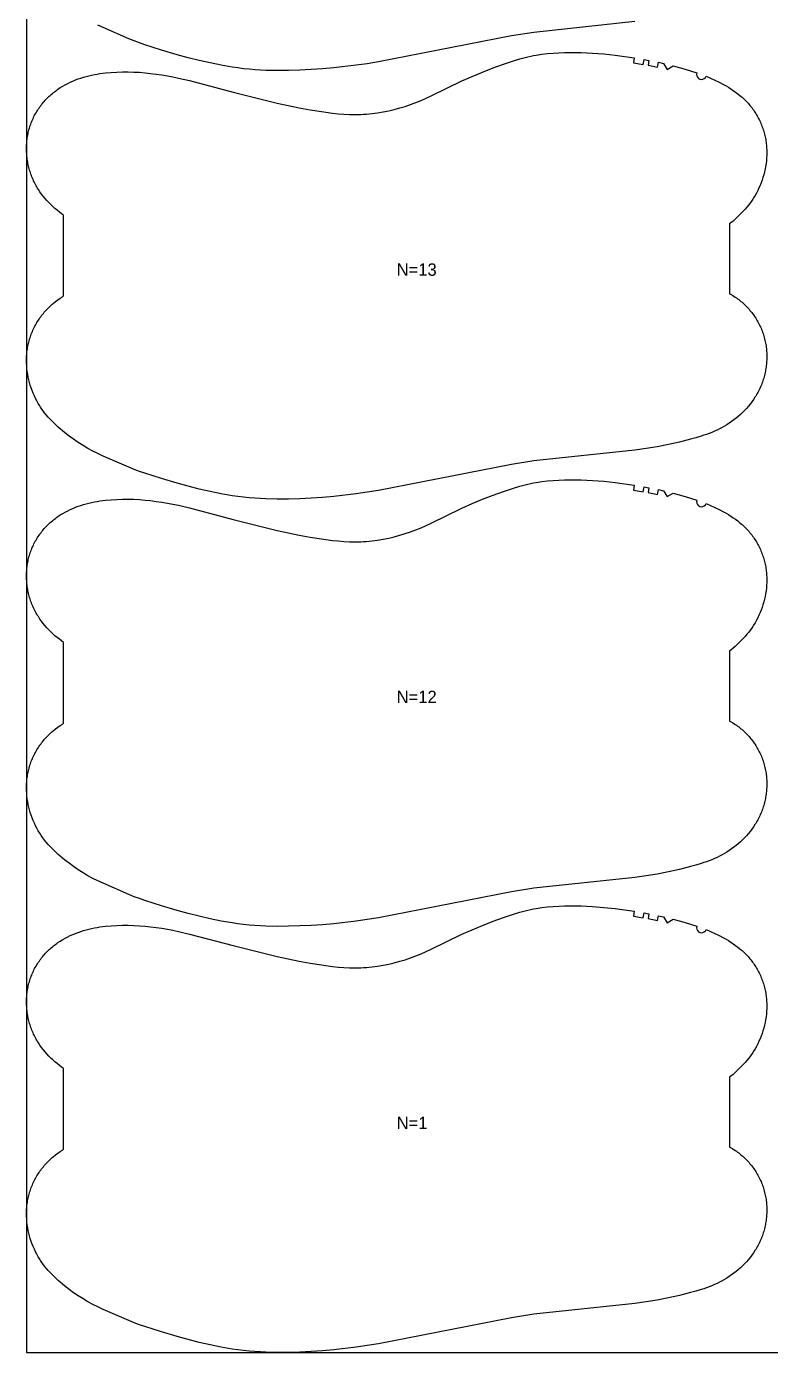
# Model space of a CAD drawing. Header units: inches. Extents: x 0 to 1808, y 0 to 1046.
# Drawn here: x 0 to 300, y 0 to 535 of the extents above; entities that cross this region are included whole.
import ezdxf

# ---------------------------------------------------------------- set-up
doc = ezdxf.new("R2010")
doc.units = ezdxf.units.IN

msp = doc.modelspace()

# ---------------------------------------------------------------- linework, layer by layer
at = {"layer": '1'}
for points in [[(0, 0), (1808.4805, 0), (1808.4805, 1046.3328), (0, 1046.3328), (0, 0)], [(245.4243, 522.6344), (245.1166, 520.6584), (249.0256, 520.0128), (249.3708, 521.9828), (251.339, 521.6268), (250.9718, 519.6608), (254.8432, 518.8873), (255.2612, 520.8431), (257.214, 520.411), (258.6865, 518.008), (261.0998, 519.4638), (265.9043, 518.0817), (270.6807, 516.6055), (270.5638, 515.9956), (270.6396, 515.3793), (270.9007, 514.816), (271.3221, 514.3599), (271.8631, 514.0551), (272.4715, 513.9309), (273.0887, 513.9994), (273.6551, 514.2539), (274.1161, 514.6698), (274.4273, 515.2071), (276.2238, 514.4574), (277.9987, 513.6579), (279.7493, 512.8053), (281.4726, 511.8961), (282.4679, 511.3359), (283.4508, 510.7538), (284.4189, 510.1482), (285.3701, 509.5178), (286.3023, 508.8611), (287.2131, 508.1766), (288.1005, 507.4629), (288.5347, 507.0946), (288.9622, 506.7185), (289.3827, 506.3345), (289.7961, 505.9425), (290.2022, 505.5429), (290.6009, 505.1356), (290.992, 504.7209), (291.3753, 504.299), (291.7507, 503.8698), (292.1181, 503.4337), (292.4773, 502.9907), (292.828, 502.5411), (293.1703, 502.0848), (293.5039, 501.6222), (293.8286, 501.1533), (294.1443, 500.6782), (294.4509, 500.1973), (294.7482, 499.7104), (295.036, 499.2179), (295.3143, 498.72), (295.5829, 498.2167), (295.8418, 497.7084), (296.0908, 497.1952), (296.3299, 496.6772), (296.5589, 496.1549), (296.7777, 495.6282), (296.9863, 495.0974), (297.1846, 494.5627), (297.3724, 494.0244), (297.5497, 493.4825), (297.7163, 492.9374), (297.8721, 492.3891), (298.0172, 491.8379), (298.1512, 491.2841), (298.2743, 490.7277), (298.3864, 490.1691), (298.4876, 489.6083), (298.578, 489.0457), (298.6576, 488.4814), (298.7266, 487.9156), (298.785, 487.3485), (298.8328, 486.7803), (298.8703, 486.2113), (298.8973, 485.6417), (298.914, 485.0716), (298.9205, 484.5012), (298.9169, 483.9308), (298.9032, 483.3606), (298.8459, 482.2215), (298.7491, 481.0854), (298.6136, 479.9534), (298.4401, 478.8267), (298.2291, 477.7061), (297.9814, 476.5929), (297.6977, 475.4879), (297.3785, 474.3923), (297.0246, 473.3071), (296.6366, 472.2334), (296.2147, 471.1725), (295.7589, 470.126), (295.2695, 469.0952), (294.7465, 468.0817), (294.1901, 467.0868), (293.6004, 466.1121), (293.293, 465.6328), (292.9774, 465.1591), (292.3218, 464.2287), (291.6353, 463.3207), (290.9201, 462.4344), (290.1785, 461.569), (289.4125, 460.724), (288.6245, 459.8985), (287.8165, 459.0919), (286.9908, 458.3036), (286.1493, 457.5328), (285.293, 456.779), (284.4227, 456.0419), (283.9205, 455.632), (283.9205, 427.4835), (284.2941, 427.2704), (285.2656, 426.6721), (286.2157, 426.0408), (286.6823, 425.7129), (287.143, 425.3767), (287.5975, 425.0325), (288.0456, 424.68), (288.4872, 424.3194), (288.922, 423.9508), (289.3498, 423.574), (289.7704, 423.1891), (290.1836, 422.7962), (290.5892, 422.3953), (290.987, 421.9867), (291.3769, 421.5704), (291.7587, 421.1467), (292.1321, 420.7157), (292.4971, 420.2775), (292.8534, 419.8322), (293.2008, 419.3801), (293.5393, 418.9212), (293.8685, 418.4557), (294.1883, 417.9839), (294.4985, 417.5057), (294.799, 417.0214), (295.0896, 416.531), (295.37, 416.0349), (295.6402, 415.5331), (295.9001, 415.0258), (296.1495, 414.5133), (296.3885, 413.9957), (296.617, 413.4734), (296.835, 412.9466), (297.0424, 412.4155), (297.2392, 411.8802), (297.4252, 411.3412), (297.6006, 410.7985), (297.7651, 410.2525), (297.9188, 409.7033), (298.0617, 409.1511), (298.1935, 408.5963), (298.3144, 408.0391), (298.4243, 407.4796), (298.5231, 406.9181), (298.6109, 406.3548), (298.6876, 405.7899), (298.7534, 405.2236), (298.8083, 404.6562), (298.8522, 404.0878), (298.8853, 403.5186), (298.9076, 402.9488), (298.9191, 402.3787), (298.9199, 401.8084), (298.91, 401.2381), (298.8894, 400.6681), (298.8582, 400.0985), (298.8164, 399.5296), (298.7641, 398.9615), (298.7012, 398.3945), (298.6279, 397.8287), (298.5442, 397.2644), (298.45, 396.7018), (298.3455, 396.141), (298.2306, 395.5823), (298.1054, 395.0259), (297.9699, 394.4719), (297.8242, 393.9206), (297.6683, 393.3722), (297.5021, 392.8268), (297.3258, 392.2847), (297.1393, 391.7461), (296.9428, 391.2112), (296.7361, 390.6801), (296.5195, 390.1532), (296.2928, 389.6305), (296.0561, 389.1122), (295.8097, 388.5986), (295.5537, 388.0897), (295.2882, 387.5855), (295.0134, 387.0862), (294.7296, 386.5919), (294.437, 386.1026), (294.1356, 385.6186), (293.5074, 384.6664), (292.8467, 383.7361), (292.1548, 382.8285), (291.4333, 381.9444), (290.6834, 381.0845), (289.9064, 380.2496), (289.103, 379.44), (288.2744, 378.6566), (287.4214, 377.8998), (286.545, 377.1703), (285.6463, 376.4686), (284.7261, 375.7953), (283.7855, 375.151), (282.8257, 374.5355), (281.8478, 373.9488), (280.8532, 373.3906), (279.8431, 372.8608), (278.8186, 372.3593), (277.781, 371.886), (276.7316, 371.4405), (275.6715, 371.0225), (274.6019, 370.6296), (273.5241, 370.2592), (272.439, 369.9087), (270.2521, 369.257), (268.0504, 368.6532), (263.6269, 367.5348), (259.178, 366.5324), (254.7013, 365.6549), (250.1998, 364.915), (245.6786, 364.3142), (204.8569, 359.9392), (195.8486, 358.4954), (142.1232, 348.0016), (137.6176, 347.2896), (133.0992, 346.6592), (124.0376, 345.599), (119.4934, 345.2007), (114.9419, 344.8938), (110.3856, 344.6727), (105.8257, 344.5385), (101.2636, 344.5), (96.703, 344.5908), (94.4247, 344.6965), (92.149, 344.8456), (89.8766, 345.0395), (87.6087, 345.2792), (85.3461, 345.5653), (83.0891, 345.8948), (78.5932, 346.6696), (74.1225, 347.5756), (69.6751, 348.5903), (65.2494, 349.6965), (60.8476, 350.8929), (54.4728, 352.7925), (47.7788, 354.9561), (45.6261, 355.7094), (43.4894, 356.5041), (41.3713, 357.3461), (30.9124, 361.9006), (28.8486, 362.8708), (26.8122, 363.8942), (24.8113, 364.9854), (22.8477, 366.1441), (20.9219, 367.3659), (19.0341, 368.6468), (17.1856, 369.984), (15.3814, 371.3798), (14.4978, 372.1009), (13.6275, 372.8381), (12.7712, 373.5918), (11.9298, 374.3626), (11.1041, 375.151), (10.2961, 375.9575), (9.508, 376.783), (8.7421, 377.628), (8.0004, 378.4934), (7.2852, 379.3797), (6.5987, 380.2877), (5.9431, 381.2181), (5.6275, 381.6918), (5.3202, 382.1712), (4.7305, 383.1458), (4.174, 384.1407), (3.6511, 385.1542), (3.1616, 386.185), (2.7059, 387.2315), (2.2839, 388.2924), (1.8959, 389.3661), (1.542, 390.4514), (1.2229, 391.547), (0.9391, 392.6519), (0.6914, 393.7652), (0.4805, 394.8857), (0.3069, 396.0124), (0.1714, 397.1444), (0.0747, 398.2805), (0.0173, 399.4196), (0.0036, 399.9899), (0, 400.5602), (0.0065, 401.1306), (0.0233, 401.7007), (0.0503, 402.2704), (0.0877, 402.8394), (0.1356, 403.4075), (0.1939, 403.9746), (0.2629, 404.5404), (0.3426, 405.1047), (0.4329, 405.6673), (0.5341, 406.2281), (0.6462, 406.7867), (0.7693, 407.3431), (0.9034, 407.897), (1.0484, 408.4481), (1.2043, 408.9964), (1.3709, 409.5415), (1.5482, 410.0834), (1.736, 410.6217), (1.9342, 411.1564), (2.1428, 411.6872), (2.3617, 412.2139), (2.5907, 412.7363), (2.8297, 413.2542), (3.0787, 413.7674), (3.3376, 414.2757), (3.6062, 414.779), (3.8845, 415.2769), (4.1723, 415.7694), (4.4696, 416.2563), (4.7762, 416.7373), (5.092, 417.2123), (5.4167, 417.6812), (5.7503, 418.1438), (6.0925, 418.6001), (6.4433, 419.0498), (6.8024, 419.4927), (7.1698, 419.9288), (7.5452, 420.358), (7.9286, 420.78), (8.3197, 421.1946), (8.7183, 421.6019), (9.1244, 422.0016), (9.5378, 422.3935), (9.9584, 422.7776), (10.3859, 423.1537), (10.82, 423.5219), (11.7074, 424.2356), (12.6183, 424.9201), (13.5504, 425.5768), (14.5016, 426.2073), (15, 426.519), (15, 459.1845), (14.1944, 459.7363), (13.2743, 460.4096), (12.3755, 461.1113), (11.4992, 461.8408), (10.6462, 462.5976), (9.8175, 463.381), (9.0142, 464.1905), (8.2371, 465.0255), (7.4873, 465.8854), (6.7657, 466.7695), (6.0738, 467.6771), (5.4131, 468.6074), (4.785, 469.5595), (4.4836, 470.0436), (4.1909, 470.5328), (3.9071, 471.0272), (3.6324, 471.5265), (3.3669, 472.0306), (3.1108, 472.5396), (2.8644, 473.0532), (2.6278, 473.5715), (2.4011, 474.0941), (2.1844, 474.6211), (1.9778, 475.1522), (1.7812, 475.6871), (1.5948, 476.2257), (1.4185, 476.7678), (1.2523, 477.3132), (1.0963, 477.8616), (0.9506, 478.4129), (0.8151, 478.9669), (0.6899, 479.5233), (0.575, 480.082), (0.4705, 480.6428), (0.3764, 481.2054), (0.2926, 481.7697), (0.2193, 482.3355), (0.1565, 482.9025), (0.1041, 483.4706), (0.0623, 484.0395), (0.0311, 484.6091), (0.0106, 485.1791), (0.0006, 485.7494), (0.0014, 486.3197), (0.0129, 486.8898), (0.0352, 487.4596), (0.0683, 488.0288), (0.1123, 488.5972), (0.1671, 489.1646), (0.2329, 489.7309), (0.3097, 490.2958), (0.3974, 490.859), (0.4962, 491.4205), (0.6061, 491.98), (0.727, 492.5373), (0.8589, 493.0921), (1.0017, 493.6442), (1.1554, 494.1935), (1.32, 494.7395), (1.4953, 495.2822), (1.6814, 495.8212), (1.8781, 496.3564), (2.0855, 496.8876), (2.3035, 497.4144), (2.532, 497.9367), (2.771, 498.4542), (3.0205, 498.9668), (3.2803, 499.4741), (3.5505, 499.9759), (3.831, 500.472), (4.1215, 500.9623), (4.422, 501.4467), (4.7323, 501.9248), (5.0521, 502.3967), (5.3813, 502.8622), (5.7197, 503.3211), (6.0671, 503.7732), (6.4234, 504.2184), (6.7884, 504.6567), (7.1619, 505.0877), (7.5436, 505.5114), (7.9335, 505.9277), (8.3314, 506.3363), (8.737, 506.7371), (9.1502, 507.1301), (9.5708, 507.5149), (9.9986, 507.8917), (10.4334, 508.2604), (10.8749, 508.621), (11.3231, 508.9734), (11.7776, 509.3177), (12.2382, 509.6538), (12.7048, 509.9818), (13.655, 510.6131), (14.6264, 511.2114), (15.6174, 511.7767), (16.6263, 512.3088), (17.6515, 512.8077), (18.6917, 513.2739), (19.7456, 513.7081), (20.8122, 514.1108), (21.89, 514.4826), (22.978, 514.8242), (24.0749, 515.1362), (25.1794, 515.4191), (26.2905, 515.6738), (27.4073, 515.9016), (28.5293, 516.1037), (29.6556, 516.2815), (30.7857, 516.4366), (31.9189, 516.5702), (34.1916, 516.7785), (36.469, 516.9162), (38.7488, 516.986), (41.0293, 516.9895), (43.3087, 516.928), (45.5856, 516.8034), (47.8588, 516.6201), (50.1277, 516.3831), (52.3913, 516.0972), (54.6487, 515.7663), (56.8989, 515.3906), (59.1405, 514.9689), (61.3724, 514.5004), (65.8077, 513.4371), (83.4651, 508.8346), (101.1469, 504.3262), (105.6044, 503.3556), (110.0792, 502.4685), (114.5692, 501.663), (119.0732, 500.943), (123.5955, 500.3438), (125.8648, 500.1042), (128.1387, 499.9179), (130.4159, 499.7975), (131.5553, 499.7658), (132.6951, 499.7553), (133.835, 499.7672), (134.9745, 499.8014), (136.1134, 499.8576), (137.2512, 499.9355), (138.3875, 500.0348), (139.5217, 500.155), (140.6536, 500.2959), (141.7827, 500.4572), (144.0309, 500.839), (146.2652, 501.2961), (148.4842, 501.8241), (150.687, 502.4181), (152.8722, 503.0746), (155.0374, 503.7936), (157.1799, 504.5761), (159.2969, 505.4229), (161.3873, 506.3324), (163.4559, 507.2921), (175.7444, 513.3184), (179.9076, 515.1827), (184.1208, 516.9325), (188.3726, 518.5833), (192.66, 520.1428), (196.9864, 521.5948), (199.1708, 522.2484), (200.2698, 522.5501), (201.3738, 522.8324), (202.4832, 523.0936), (203.5976, 523.3338), (204.7165, 523.5537), (205.8393, 523.7538), (208.095, 524.0965), (210.3605, 524.3665), (212.6324, 524.5684), (214.9087, 524.7088), (217.188, 524.7946), (219.4688, 524.8328), (221.7499, 524.8293), (224.0304, 524.7849), (226.3096, 524.6996), (228.5869, 524.5731), (233.1333, 524.2028), (237.6684, 523.7058), (245.4243, 522.6344)], [(245.4243, 350.1344), (245.1166, 348.1584), (249.0256, 347.5128), (249.3708, 349.4828), (251.339, 349.1268), (250.9718, 347.1608), (254.8432, 346.3873), (255.2612, 348.3431), (257.214, 347.911), (258.6865, 345.508), (261.0998, 346.9638), (265.9043, 345.5817), (270.6807, 344.1055), (270.5638, 343.4956), (270.6396, 342.8793), (270.9007, 342.316), (271.3221, 341.8599), (271.8631, 341.5551), (272.4715, 341.4309), (273.0887, 341.4994), (273.6551, 341.7539), (274.1161, 342.1698), (274.4273, 342.7071), (276.2238, 341.9574), (277.9987, 341.1579), (279.7493, 340.3053), (281.4726, 339.3961), (282.4679, 338.8359), (283.4508, 338.2538), (284.4189, 337.6482), (285.3701, 337.0178), (286.3023, 336.3611), (287.2131, 335.6766), (288.1005, 334.9629), (288.5347, 334.5946), (288.9622, 334.2185), (289.3827, 333.8345), (289.7961, 333.4425), (290.2022, 333.0429), (290.6009, 332.6356), (290.992, 332.2209), (291.3753, 331.799), (291.7507, 331.3698), (292.1181, 330.9337), (292.4773, 330.4907), (292.828, 330.0411), (293.1703, 329.5848), (293.5039, 329.1222), (293.8286, 328.6533), (294.1443, 328.1782), (294.4509, 327.6973), (294.7482, 327.2104), (295.036, 326.7179), (295.3143, 326.22), (295.5829, 325.7167), (295.8418, 325.2084), (296.0908, 324.6952), (296.3299, 324.1772), (296.5589, 323.6549), (296.7777, 323.1282), (296.9863, 322.5974), (297.1846, 322.0627), (297.3724, 321.5244), (297.5497, 320.9825), (297.7163, 320.4374), (297.8721, 319.8891), (298.0172, 319.3379), (298.1512, 318.7841), (298.2743, 318.2277), (298.3864, 317.6691), (298.4876, 317.1083), (298.578, 316.5457), (298.6576, 315.9814), (298.7266, 315.4156), (298.785, 314.8485), (298.8328, 314.2803), (298.8703, 313.7113), (298.8973, 313.1417), (298.914, 312.5716), (298.9205, 312.0012), (298.9169, 311.4308), (298.9032, 310.8606), (298.8459, 309.7215), (298.7491, 308.5854), (298.6136, 307.4534), (298.4401, 306.3267), (298.2291, 305.2061), (297.9814, 304.0929), (297.6977, 302.9879), (297.3785, 301.8923), (297.0246, 300.8071), (296.6366, 299.7334), (296.2147, 298.6725), (295.7589, 297.626), (295.2695, 296.5952), (294.7465, 295.5817), (294.1901, 294.5868), (293.6004, 293.6121), (293.293, 293.1328), (292.9774, 292.6591), (292.3218, 291.7287), (291.6353, 290.8207), (290.9201, 289.9344), (290.1785, 289.069), (289.4125, 288.224), (288.6245, 287.3985), (287.8165, 286.5919), (286.9908, 285.8036), (286.1493, 285.0328), (285.293, 284.279), (284.4227, 283.5419), (283.9205, 283.132), (283.9205, 254.9835), (284.2941, 254.7704), (285.2656, 254.1721), (286.2157, 253.5408), (286.6823, 253.2129), (287.143, 252.8767), (287.5975, 252.5325), (288.0456, 252.18), (288.4872, 251.8194), (288.922, 251.4508), (289.3498, 251.074), (289.7704, 250.6891), (290.1836, 250.2962), (290.5892, 249.8953), (290.987, 249.4867), (291.3769, 249.0704), (291.7587, 248.6467), (292.1321, 248.2157), (292.4971, 247.7775), (292.8534, 247.3322), (293.2008, 246.8801), (293.5393, 246.4212), (293.8685, 245.9557), (294.1883, 245.4839), (294.4985, 245.0057), (294.799, 244.5214), (295.0896, 244.031), (295.37, 243.5349), (295.6402, 243.0331), (295.9001, 242.5258), (296.1495, 242.0133), (296.3885, 241.4957), (296.617, 240.9734), (296.835, 240.4466), (297.0424, 239.9155), (297.2392, 239.3802), (297.4252, 238.8412), (297.6006, 238.2985), (297.7651, 237.7525), (297.9188, 237.2033), (298.0617, 236.6511), (298.1935, 236.0963), (298.3144, 235.5391), (298.4243, 234.9796), (298.5231, 234.4181), (298.6109, 233.8548), (298.6876, 233.2899), (298.7534, 232.7236), (298.8083, 232.1562), (298.8522, 231.5878), (298.8853, 231.0186), (298.9076, 230.4488), (298.9191, 229.8787), (298.9199, 229.3084), (298.91, 228.7381), (298.8894, 228.1681), (298.8582, 227.5985), (298.8164, 227.0296), (298.7641, 226.4615), (298.7012, 225.8945), (298.6279, 225.3287), (298.5442, 224.7644), (298.45, 224.2018), (298.3455, 223.641), (298.2306, 223.0823), (298.1054, 222.5259), (297.9699, 221.9719), (297.8242, 221.4206), (297.6683, 220.8722), (297.5021, 220.3268), (297.3258, 219.7847), (297.1393, 219.2461), (296.9428, 218.7112), (296.7361, 218.1801), (296.5195, 217.6532), (296.2928, 217.1305), (296.0561, 216.6122), (295.8097, 216.0986), (295.5537, 215.5897), (295.2882, 215.0855), (295.0134, 214.5862), (294.7296, 214.0919), (294.437, 213.6026), (294.1356, 213.1186), (293.5074, 212.1664), (292.8467, 211.2361), (292.1548, 210.3285), (291.4333, 209.4444), (290.6834, 208.5845), (289.9064, 207.7496), (289.103, 206.94), (288.2744, 206.1566), (287.4214, 205.3998), (286.545, 204.6703), (285.6463, 203.9686), (284.7261, 203.2953), (283.7855, 202.651), (282.8257, 202.0355), (281.8478, 201.4488), (280.8532, 200.8906), (279.8431, 200.3608), (278.8186, 199.8593), (277.781, 199.386), (276.7316, 198.9405), (275.6715, 198.5225), (274.6019, 198.1296), (273.5241, 197.7592), (272.439, 197.4087), (270.2521, 196.757), (268.0504, 196.1532), (263.6269, 195.0348), (259.178, 194.0324), (254.7013, 193.1549), (250.1998, 192.415), (245.6786, 191.8142), (204.8569, 187.4392), (195.8486, 185.9954), (142.1232, 175.5016), (137.6176, 174.7896), (133.0992, 174.1592), (124.0376, 173.099), (119.4934, 172.7007), (114.9419, 172.3938), (110.3856, 172.1727), (105.8257, 172.0385), (101.2636, 172), (96.703, 172.0908), (94.4247, 172.1965), (92.149, 172.3456), (89.8766, 172.5395), (87.6087, 172.7792), (85.3461, 173.0653), (83.0891, 173.3948), (78.5932, 174.1696), (74.1225, 175.0756), (69.6751, 176.0903), (65.2494, 177.1965), (60.8476, 178.3929), (54.4728, 180.2925), (47.7788, 182.4561), (45.6261, 183.2094), (43.4894, 184.0041), (41.3713, 184.8461), (30.9124, 189.4006), (28.8486, 190.3708), (26.8122, 191.3942), (24.8113, 192.4854), (22.8477, 193.6441), (20.9219, 194.8659), (19.0341, 196.1468), (17.1856, 197.484), (15.3814, 198.8798), (14.4978, 199.6009), (13.6275, 200.3381), (12.7712, 201.0918), (11.9298, 201.8626), (11.1041, 202.651), (10.2961, 203.4575), (9.508, 204.283), (8.7421, 205.128), (8.0004, 205.9934), (7.2852, 206.8797), (6.5987, 207.7877), (5.9431, 208.7181), (5.6275, 209.1918), (5.3202, 209.6712), (4.7305, 210.6458), (4.174, 211.6407), (3.6511, 212.6542), (3.1616, 213.685), (2.7059, 214.7315), (2.2839, 215.7924), (1.8959, 216.8661), (1.542, 217.9514), (1.2229, 219.047), (0.9391, 220.1519), (0.6914, 221.2652), (0.4805, 222.3857), (0.3069, 223.5124), (0.1714, 224.6444), (0.0747, 225.7805), (0.0173, 226.9196), (0.0036, 227.4899), (0, 228.0602), (0.0065, 228.6306), (0.0233, 229.2007), (0.0503, 229.7704), (0.0877, 230.3394), (0.1356, 230.9075), (0.1939, 231.4746), (0.2629, 232.0404), (0.3426, 232.6047), (0.4329, 233.1673), (0.5341, 233.7281), (0.6462, 234.2867), (0.7693, 234.8431), (0.9034, 235.397), (1.0484, 235.9481), (1.2043, 236.4964), (1.3709, 237.0415), (1.5482, 237.5834), (1.736, 238.1217), (1.9342, 238.6564), (2.1428, 239.1872), (2.3617, 239.7139), (2.5907, 240.2363), (2.8297, 240.7542), (3.0787, 241.2674), (3.3376, 241.7757), (3.6062, 242.279), (3.8845, 242.7769), (4.1723, 243.2694), (4.4696, 243.7563), (4.7762, 244.2373), (5.092, 244.7123), (5.4167, 245.1812), (5.7503, 245.6438), (6.0925, 246.1001), (6.4433, 246.5498), (6.8024, 246.9927), (7.1698, 247.4288), (7.5452, 247.858), (7.9286, 248.28), (8.3197, 248.6946), (8.7183, 249.1019), (9.1244, 249.5016), (9.5378, 249.8935), (9.9584, 250.2776), (10.3859, 250.6537), (10.82, 251.0219), (11.7074, 251.7356), (12.6183, 252.4201), (13.5504, 253.0768), (14.5016, 253.7073), (15, 254.019), (15, 286.6845), (14.1944, 287.2363), (13.2743, 287.9096), (12.3755, 288.6113), (11.4992, 289.3408), (10.6462, 290.0976), (9.8175, 290.881), (9.0142, 291.6905), (8.2371, 292.5255), (7.4873, 293.3854), (6.7657, 294.2695), (6.0738, 295.1771), (5.4131, 296.1074), (4.785, 297.0595), (4.4836, 297.5436), (4.1909, 298.0328), (3.9071, 298.5272), (3.6324, 299.0265), (3.3669, 299.5306), (3.1108, 300.0396), (2.8644, 300.5532), (2.6278, 301.0715), (2.4011, 301.5941), (2.1844, 302.1211), (1.9778, 302.6522), (1.7812, 303.1871), (1.5948, 303.7257), (1.4185, 304.2678), (1.2523, 304.8132), (1.0963, 305.3616), (0.9506, 305.9129), (0.8151, 306.4669), (0.6899, 307.0233), (0.575, 307.582), (0.4705, 308.1428), (0.3764, 308.7054), (0.2926, 309.2697), (0.2193, 309.8355), (0.1565, 310.4025), (0.1041, 310.9706), (0.0623, 311.5395), (0.0311, 312.1091), (0.0106, 312.6791), (0.0006, 313.2494), (0.0014, 313.8197), (0.0129, 314.3898), (0.0352, 314.9596), (0.0683, 315.5288), (0.1123, 316.0972), (0.1671, 316.6646), (0.2329, 317.2309), (0.3097, 317.7958), (0.3974, 318.359), (0.4962, 318.9205), (0.6061, 319.48), (0.727, 320.0373), (0.8589, 320.5921), (1.0017, 321.1442), (1.1554, 321.6935), (1.32, 322.2395), (1.4953, 322.7822), (1.6814, 323.3212), (1.8781, 323.8564), (2.0855, 324.3876), (2.3035, 324.9144), (2.532, 325.4367), (2.771, 325.9542), (3.0205, 326.4668), (3.2803, 326.9741), (3.5505, 327.4759), (3.831, 327.972), (4.1215, 328.4623), (4.422, 328.9467), (4.7323, 329.4248), (5.0521, 329.8967), (5.3813, 330.3622), (5.7197, 330.8211), (6.0671, 331.2732), (6.4234, 331.7184), (6.7884, 332.1567), (7.1619, 332.5877), (7.5436, 333.0114), (7.9335, 333.4277), (8.3314, 333.8363), (8.737, 334.2371), (9.1502, 334.6301), (9.5708, 335.0149), (9.9986, 335.3917), (10.4334, 335.7604), (10.8749, 336.121), (11.3231, 336.4734), (11.7776, 336.8177), (12.2382, 337.1538), (12.7048, 337.4818), (13.655, 338.1131), (14.6264, 338.7114), (15.6174, 339.2767), (16.6263, 339.8088), (17.6515, 340.3077), (18.6917, 340.7739), (19.7456, 341.2081), (20.8122, 341.6108), (21.89, 341.9826), (22.978, 342.3242), (24.0749, 342.6362), (25.1794, 342.9191), (26.2905, 343.1738), (27.4073, 343.4016), (28.5293, 343.6037), (29.6556, 343.7815), (30.7857, 343.9366), (31.9189, 344.0702), (34.1916, 344.2785), (36.469, 344.4162), (38.7488, 344.486), (41.0293, 344.4895), (43.3087, 344.428), (45.5856, 344.3034), (47.8588, 344.1201), (50.1277, 343.8831), (52.3913, 343.5972), (54.6487, 343.2663), (56.8989, 342.8906), (59.1405, 342.4689), (61.3724, 342.0004), (65.8077, 340.9371), (83.4651, 336.3346), (101.1469, 331.8262), (105.6044, 330.8556), (110.0792, 329.9685), (114.5692, 329.163), (119.0732, 328.443), (123.5955, 327.8438), (125.8648, 327.6042), (128.1387, 327.4179), (130.4159, 327.2975), (131.5553, 327.2658), (132.6951, 327.2553), (133.835, 327.2672), (134.9745, 327.3014), (136.1134, 327.3576), (137.2512, 327.4355), (138.3875, 327.5348), (139.5217, 327.655), (140.6536, 327.7959), (141.7827, 327.9572), (144.0309, 328.339), (146.2652, 328.7961), (148.4842, 329.3241), (150.687, 329.9181), (152.8722, 330.5746), (155.0374, 331.2936), (157.1799, 332.0761), (159.2969, 332.9229), (161.3873, 333.8324), (163.4559, 334.7921), (175.7444, 340.8184), (179.9076, 342.6827), (184.1208, 344.4325), (188.3726, 346.0833), (192.66, 347.6428), (196.9864, 349.0948), (199.1708, 349.7484), (200.2698, 350.0501), (201.3738, 350.3324), (202.4832, 350.5936), (203.5976, 350.8338), (204.7165, 351.0537), (205.8393, 351.2538), (208.095, 351.5965), (210.3605, 351.8665), (212.6324, 352.0684), (214.9087, 352.2088), (217.188, 352.2946), (219.4688, 352.3328), (221.7499, 352.3293), (224.0304, 352.2849), (226.3096, 352.1996), (228.5869, 352.0731), (233.1333, 351.7028), (237.6684, 351.2058), (245.4243, 350.1344)], [(245.4243, 178.1344), (245.1166, 176.1584), (249.0256, 175.5128), (249.3708, 177.4828), (251.339, 177.1268), (250.9718, 175.1608), (254.8432, 174.3873), (255.2612, 176.3431), (257.214, 175.911), (258.6865, 173.508), (261.0998, 174.9638), (265.9043, 173.5817), (270.6807, 172.1055), (270.5638, 171.4956), (270.6396, 170.8793), (270.9007, 170.316), (271.3221, 169.8599), (271.8631, 169.5551), (272.4715, 169.4309), (273.0887, 169.4994), (273.6551, 169.7539), (274.1161, 170.1698), (274.4273, 170.7071), (276.2238, 169.9574), (277.9987, 169.1579), (279.7493, 168.3053), (281.4726, 167.3961), (282.4679, 166.8359), (283.4508, 166.2538), (284.4189, 165.6482), (285.3701, 165.0178), (286.3023, 164.3611), (287.2131, 163.6766), (288.1005, 162.9629), (288.5347, 162.5946), (288.9622, 162.2185), (289.3827, 161.8345), (289.7961, 161.4425), (290.2022, 161.0429), (290.6009, 160.6356), (290.992, 160.2209), (291.3753, 159.799), (291.7507, 159.3698), (292.1181, 158.9337), (292.4773, 158.4907), (292.828, 158.0411), (293.1703, 157.5848), (293.5039, 157.1222), (293.8286, 156.6533), (294.1443, 156.1782), (294.4509, 155.6973), (294.7482, 155.2104), (295.036, 154.7179), (295.3143, 154.22), (295.5829, 153.7167), (295.8418, 153.2084), (296.0908, 152.6952), (296.3299, 152.1772), (296.5589, 151.6549), (296.7777, 151.1282), (296.9863, 150.5974), (297.1846, 150.0627), (297.3724, 149.5244), (297.5497, 148.9825), (297.7163, 148.4374), (297.8721, 147.8891), (298.0172, 147.3379), (298.1512, 146.7841), (298.2743, 146.2277), (298.3864, 145.6691), (298.4876, 145.1083), (298.578, 144.5457), (298.6576, 143.9814), (298.7266, 143.4156), (298.785, 142.8485), (298.8328, 142.2803), (298.8703, 141.7113), (298.8973, 141.1417), (298.914, 140.5716), (298.9205, 140.0012), (298.9169, 139.4308), (298.9032, 138.8606), (298.8459, 137.7215), (298.7491, 136.5854), (298.6136, 135.4534), (298.4401, 134.3267), (298.2291, 133.2061), (297.9814, 132.0929), (297.6977, 130.9879), (297.3785, 129.8923), (297.0246, 128.8071), (296.6366, 127.7334), (296.2147, 126.6725), (295.7589, 125.626), (295.2695, 124.5952), (294.7465, 123.5817), (294.1901, 122.5868), (293.6004, 121.6121), (293.293, 121.1328), (292.9774, 120.6591), (292.3218, 119.7287), (291.6353, 118.8207), (290.9201, 117.9344), (290.1785, 117.069), (289.4125, 116.224), (288.6245, 115.3985), (287.8165, 114.5919), (286.9908, 113.8036), (286.1493, 113.0328), (285.293, 112.279), (284.4227, 111.5419), (283.9205, 111.132), (283.9205, 82.9835), (284.2941, 82.7704), (285.2656, 82.1721), (286.2157, 81.5408), (286.6823, 81.2129), (287.143, 80.8767), (287.5975, 80.5325), (288.0456, 80.18), (288.4872, 79.8194), (288.922, 79.4508), (289.3498, 79.074), (289.7704, 78.6891), (290.1836, 78.2962), (290.5892, 77.8953), (290.987, 77.4867), (291.3769, 77.0704), (291.7587, 76.6467), (292.1321, 76.2157), (292.4971, 75.7775), (292.8534, 75.3322), (293.2008, 74.8801), (293.5393, 74.4212), (293.8685, 73.9557), (294.1883, 73.4839), (294.4985, 73.0057), (294.799, 72.5214), (295.0896, 72.031), (295.37, 71.5349), (295.6402, 71.0331), (295.9001, 70.5258), (296.1495, 70.0133), (296.3885, 69.4957), (296.617, 68.9734), (296.835, 68.4466), (297.0424, 67.9155), (297.2392, 67.3802), (297.4252, 66.8412), (297.6006, 66.2985), (297.7651, 65.7525), (297.9188, 65.2033), (298.0617, 64.6511), (298.1935, 64.0963), (298.3144, 63.5391), (298.4243, 62.9796), (298.5231, 62.4181), (298.6109, 61.8548), (298.6876, 61.2899), (298.7534, 60.7236), (298.8083, 60.1562), (298.8522, 59.5878), (298.8853, 59.0186), (298.9076, 58.4488), (298.9191, 57.8787), (298.9199, 57.3084), (298.91, 56.7381), (298.8894, 56.1681), (298.8582, 55.5985), (298.8164, 55.0296), (298.7641, 54.4615), (298.7012, 53.8945), (298.6279, 53.3287), (298.5442, 52.7644), (298.45, 52.2018), (298.3455, 51.641), (298.2306, 51.0823), (298.1054, 50.5259), (297.9699, 49.9719), (297.8242, 49.4206), (297.6683, 48.8722), (297.5021, 48.3268), (297.3258, 47.7847), (297.1393, 47.2461), (296.9428, 46.7112), (296.7361, 46.1801), (296.5195, 45.6532), (296.2928, 45.1305), (296.0561, 44.6122), (295.8097, 44.0986), (295.5537, 43.5897), (295.2882, 43.0855), (295.0134, 42.5862), (294.7296, 42.0919), (294.437, 41.6026), (294.1356, 41.1186), (293.5074, 40.1664), (292.8467, 39.2361), (292.1548, 38.3285), (291.4333, 37.4444), (290.6834, 36.5845), (289.9064, 35.7496), (289.103, 34.94), (288.2744, 34.1566), (287.4214, 33.3998), (286.545, 32.6703), (285.6463, 31.9686), (284.7261, 31.2953), (283.7855, 30.651), (282.8257, 30.0355), (281.8478, 29.4488), (280.8532, 28.8906), (279.8431, 28.3608), (278.8186, 27.8593), (277.781, 27.386), (276.7316, 26.9405), (275.6715, 26.5225), (274.6019, 26.1296), (273.5241, 25.7592), (272.439, 25.4087), (270.2521, 24.757), (268.0504, 24.1532), (263.6269, 23.0348), (259.178, 22.0324), (254.7013, 21.1549), (250.1998, 20.415), (245.6786, 19.8142), (204.8569, 15.4392), (195.8486, 13.9954), (142.1232, 3.5016), (137.6176, 2.7896), (133.0992, 2.1592), (124.0376, 1.099), (119.4934, 0.7007), (114.9419, 0.3938), (110.3856, 0.1727), (105.8257, 0.0385), (101.2636, 0), (96.703, 0.0908), (94.4247, 0.1965), (92.149, 0.3456), (89.8766, 0.5395), (87.6087, 0.7792), (85.3461, 1.0653), (83.0891, 1.3948), (78.5932, 2.1696), (74.1225, 3.0756), (69.6751, 4.0903), (65.2494, 5.1965), (60.8476, 6.3929), (54.4728, 8.2925), (47.7788, 10.4561), (45.6261, 11.2094), (43.4894, 12.0041), (41.3713, 12.8461), (30.9124, 17.4006), (28.8486, 18.3708), (26.8122, 19.3942), (24.8113, 20.4854), (22.8477, 21.6441), (20.9219, 22.8659), (19.0341, 24.1468), (17.1856, 25.484), (15.3814, 26.8798), (14.4978, 27.6009), (13.6275, 28.3381), (12.7712, 29.0918), (11.9298, 29.8626), (11.1041, 30.651), (10.2961, 31.4575), (9.508, 32.283), (8.7421, 33.128), (8.0004, 33.9934), (7.2852, 34.8797), (6.5987, 35.7877), (5.9431, 36.7181), (5.6275, 37.1918), (5.3202, 37.6712), (4.7305, 38.6458), (4.174, 39.6407), (3.6511, 40.6542), (3.1616, 41.685), (2.7059, 42.7315), (2.2839, 43.7924), (1.8959, 44.8661), (1.542, 45.9514), (1.2229, 47.047), (0.9391, 48.1519), (0.6914, 49.2652), (0.4805, 50.3857), (0.3069, 51.5124), (0.1714, 52.6444), (0.0747, 53.7805), (0.0173, 54.9196), (0.0036, 55.4899), (0, 56.0602), (0.0065, 56.6306), (0.0233, 57.2007), (0.0503, 57.7704), (0.0877, 58.3394), (0.1356, 58.9075), (0.1939, 59.4746), (0.2629, 60.0404), (0.3426, 60.6047), (0.4329, 61.1673), (0.5341, 61.7281), (0.6462, 62.2867), (0.7693, 62.8431), (0.9034, 63.397), (1.0484, 63.9481), (1.2043, 64.4964), (1.3709, 65.0415), (1.5482, 65.5834), (1.736, 66.1217), (1.9342, 66.6564), (2.1428, 67.1872), (2.3617, 67.7139), (2.5907, 68.2363), (2.8297, 68.7542), (3.0787, 69.2674), (3.3376, 69.7757), (3.6062, 70.279), (3.8845, 70.7769), (4.1723, 71.2694), (4.4696, 71.7563), (4.7762, 72.2373), (5.092, 72.7123), (5.4167, 73.1812), (5.7503, 73.6438), (6.0925, 74.1001), (6.4433, 74.5498), (6.8024, 74.9927), (7.1698, 75.4288), (7.5452, 75.858), (7.9286, 76.28), (8.3197, 76.6946), (8.7183, 77.1019), (9.1244, 77.5016), (9.5378, 77.8935), (9.9584, 78.2776), (10.3859, 78.6537), (10.82, 79.0219), (11.7074, 79.7356), (12.6183, 80.4201), (13.5504, 81.0768), (14.5016, 81.7073), (15, 82.019), (15, 114.6845), (14.1944, 115.2363), (13.2743, 115.9096), (12.3755, 116.6113), (11.4992, 117.3408), (10.6462, 118.0976), (9.8175, 118.881), (9.0142, 119.6905), (8.2371, 120.5255), (7.4873, 121.3854), (6.7657, 122.2695), (6.0738, 123.1771), (5.4131, 124.1074), (4.785, 125.0595), (4.4836, 125.5436), (4.1909, 126.0328), (3.9071, 126.5272), (3.6324, 127.0265), (3.3669, 127.5306), (3.1108, 128.0396), (2.8644, 128.5532), (2.6278, 129.0715), (2.4011, 129.5941), (2.1844, 130.1211), (1.9778, 130.6522), (1.7812, 131.1871), (1.5948, 131.7257), (1.4185, 132.2678), (1.2523, 132.8132), (1.0963, 133.3616), (0.9506, 133.9129), (0.8151, 134.4669), (0.6899, 135.0233), (0.575, 135.582), (0.4705, 136.1428), (0.3764, 136.7054), (0.2926, 137.2697), (0.2193, 137.8355), (0.1565, 138.4025), (0.1041, 138.9706), (0.0623, 139.5395), (0.0311, 140.1091), (0.0106, 140.6791), (0.0006, 141.2494), (0.0014, 141.8197), (0.0129, 142.3898), (0.0352, 142.9596), (0.0683, 143.5288), (0.1123, 144.0972), (0.1671, 144.6646), (0.2329, 145.2309), (0.3097, 145.7958), (0.3974, 146.359), (0.4962, 146.9205), (0.6061, 147.48), (0.727, 148.0373), (0.8589, 148.5921), (1.0017, 149.1442), (1.1554, 149.6935), (1.32, 150.2395), (1.4953, 150.7822), (1.6814, 151.3212), (1.8781, 151.8564), (2.0855, 152.3876), (2.3035, 152.9144), (2.532, 153.4367), (2.771, 153.9542), (3.0205, 154.4668), (3.2803, 154.9741), (3.5505, 155.4759), (3.831, 155.972), (4.1215, 156.4623), (4.422, 156.9467), (4.7323, 157.4248), (5.0521, 157.8967), (5.3813, 158.3622), (5.7197, 158.8211), (6.0671, 159.2732), (6.4234, 159.7184), (6.7884, 160.1567), (7.1619, 160.5877), (7.5436, 161.0114), (7.9335, 161.4277), (8.3314, 161.8363), (8.737, 162.2371), (9.1502, 162.6301), (9.5708, 163.0149), (9.9986, 163.3917), (10.4334, 163.7604), (10.8749, 164.121), (11.3231, 164.4734), (11.7776, 164.8177), (12.2382, 165.1538), (12.7048, 165.4818), (13.655, 166.1131), (14.6264, 166.7114), (15.6174, 167.2767), (16.6263, 167.8088), (17.6515, 168.3077), (18.6917, 168.7739), (19.7456, 169.2081), (20.8122, 169.6108), (21.89, 169.9826), (22.978, 170.3242), (24.0749, 170.6362), (25.1794, 170.9191), (26.2905, 171.1738), (27.4073, 171.4016), (28.5293, 171.6037), (29.6556, 171.7815), (30.7857, 171.9366), (31.9189, 172.0702), (34.1916, 172.2785), (36.469, 172.4162), (38.7488, 172.486), (41.0293, 172.4895), (43.3087, 172.428), (45.5856, 172.3034), (47.8588, 172.1201), (50.1277, 171.8831), (52.3913, 171.5972), (54.6487, 171.2663), (56.8989, 170.8906), (59.1405, 170.4689), (61.3724, 170.0004), (65.8077, 168.9371), (83.4651, 164.3346), (101.1469, 159.8262), (105.6044, 158.8556), (110.0792, 157.9685), (114.5692, 157.163), (119.0732, 156.443), (123.5955, 155.8438), (125.8648, 155.6042), (128.1387, 155.4179), (130.4159, 155.2975), (131.5553, 155.2658), (132.6951, 155.2553), (133.835, 155.2672), (134.9745, 155.3014), (136.1134, 155.3576), (137.2512, 155.4355), (138.3875, 155.5348), (139.5217, 155.655), (140.6536, 155.7959), (141.7827, 155.9572), (144.0309, 156.339), (146.2652, 156.7961), (148.4842, 157.3241), (150.687, 157.9181), (152.8722, 158.5746), (155.0374, 159.2936), (157.1799, 160.0761), (159.2969, 160.9229), (161.3873, 161.8324), (163.4559, 162.7921), (175.7444, 168.8184), (179.9076, 170.6827), (184.1208, 172.4325), (188.3726, 174.0833), (192.66, 175.6428), (196.9864, 177.0948), (199.1708, 177.7484), (200.2698, 178.0501), (201.3738, 178.3324), (202.4832, 178.5936), (203.5976, 178.8338), (204.7165, 179.0537), (205.8393, 179.2538), (208.095, 179.5965), (210.3605, 179.8665), (212.6324, 180.0684), (214.9087, 180.2088), (217.188, 180.2946), (219.4688, 180.3328), (221.7499, 180.3293), (224.0304, 180.2849), (226.3096, 180.1996), (228.5869, 180.0731), (233.1333, 179.7028), (237.6684, 179.2058), (245.4243, 178.1344)]]:
    msp.add_lwpolyline(points, close=True, dxfattribs=at)
msp.add_lwpolyline([(245.6786, 537.3142), (204.8569, 532.9392), (195.8486, 531.4954), (142.1232, 521.0016), (137.6176, 520.2896), (133.0992, 519.6592), (124.0376, 518.599), (119.4934, 518.2007), (114.9419, 517.8938), (110.3856, 517.6727), (105.8257, 517.5385), (101.2636, 517.5), (96.703, 517.5908), (94.4247, 517.6965), (92.149, 517.8456), (89.8766, 518.0395), (87.6087, 518.2792), (85.3461, 518.5653), (83.0891, 518.8948), (78.5932, 519.6696), (74.1225, 520.5756), (69.6751, 521.5903), (65.2494, 522.6965), (60.8476, 523.8929), (54.4728, 525.7925), (47.7788, 527.9561), (45.6261, 528.7094), (43.4894, 529.5041), (41.3713, 530.3461), (30.9124, 534.9006), (28.8486, 535.8708)], dxfattribs=at)

# ---------------------------------------------------------------- texts
for s, p in [('N=13', (149.4603, 434.6664)), ('N=12', (149.4603, 262.1664)), ('N=1', (149.4603, 90.1664))]:
    msp.add_text(s, height=5, dxfattribs=at).set_placement(p)

doc.saveas('drawing.dxf')
